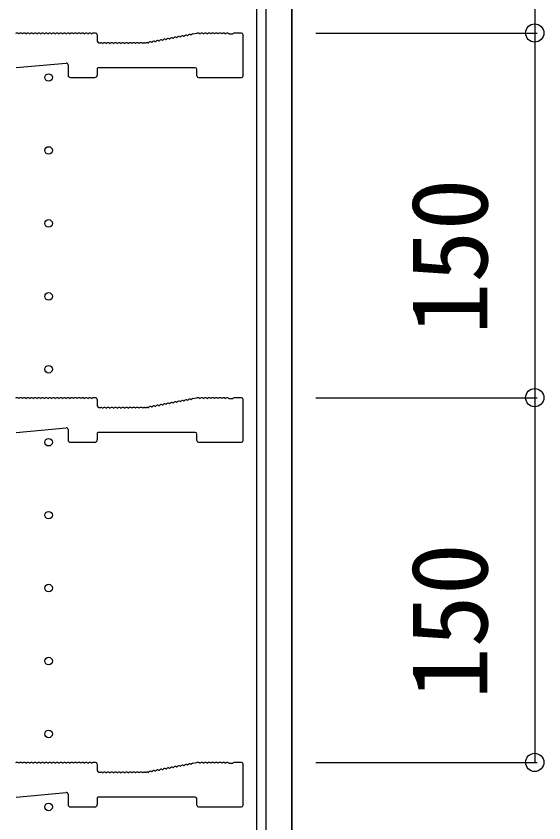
# Model space of a CAD drawing. Units: millimetres, scale not verified. Extents: x -2188 to 2188, y -3252 to 3239.
# Drawn here: x 638.1 to 855.2, y -838.4 to -506.6 of the extents above; entities that cross this region are included whole.
import ezdxf
from ezdxf.enums import TextEntityAlignment as Align

# ---------------------------------------------------------------- set-up
doc = ezdxf.new("R2010")
doc.units = ezdxf.units.MM
doc.header["$LTSCALE"] = 16
doc.layers.add('0-3_YKK_12', color=2, linetype='Continuous')
doc.layers.add('0-5_YKK_D', color=6, linetype='Continuous')
doc.styles.add('ＭＳ ゴシック', font='')
doc.styles.get('ＭＳ ゴシック').set_extended_font_data('MS Gothic')

msp = doc.modelspace()

# ---------------------------------------------------------------- linework, layer by layer
at = {"layer": '0-3_YKK_12'}
for p, q in [((751.5, -287.05), (751.5, -956.55)), ((670.8, -513.5), (670, -513.5)), ((671.5, -514.2), (671.5, -516.8)), ((710.86, -513.81), (712.44, -513.51)), ((713, -513.5), (712.57, -513.5)), ((725.75, -513.77), (727.25, -513.77)), ((730.8, -513.5), (728, -513.5)), ((731.5, -531.1), (731.5, -514.2)), ((672.2, -517.5), (673, -517.5)), ((691, -517.5), (691.43, -517.5)), ((691.56, -517.49), (691.71, -517.46)), ((638.14, -527.74), (658.74, -525.87)), ((659.5, -526.57), (659.5, -530.8)), ((671.5, -528.1), (671.5, -530.8)), ((711.8, -527.8), (671.8, -527.8)), ((712.5, -531.1), (712.5, -528.5)), ((660.5, -531.8), (670.5, -531.8)), ((713.2, -531.8), (730.8, -531.8)), ((670.8, -663.5), (670, -663.5)), ((710.86, -663.81), (712.44, -663.51)), ((713, -663.5), (712.57, -663.5)), ((730.8, -663.5), (728, -663.5)), ((671.5, -664.2), (671.5, -666.8)), ((725.75, -663.77), (727.25, -663.77)), ((731.5, -681.1), (731.5, -664.2)), ((672.2, -667.5), (673, -667.5)), ((691, -667.5), (691.43, -667.5)), ((691.56, -667.49), (691.71, -667.46)), ((638.14, -677.74), (658.74, -675.87)), ((659.5, -676.57), (659.5, -680.8)), ((671.5, -678.1), (671.5, -680.8)), ((711.8, -677.8), (671.8, -677.8)), ((712.5, -681.1), (712.5, -678.5)), ((660.5, -681.8), (670.5, -681.8)), ((713.2, -681.8), (730.8, -681.8)), ((670.8, -813.5), (670, -813.5)), ((671.5, -814.2), (671.5, -816.8)), ((710.86, -813.81), (712.44, -813.51)), ((713, -813.5), (712.57, -813.5)), ((725.75, -813.77), (727.25, -813.77)), ((730.8, -813.5), (728, -813.5)), ((731.5, -831.1), (731.5, -814.2)), ((672.2, -817.5), (673, -817.5)), ((691, -817.5), (691.43, -817.5)), ((691.56, -817.49), (691.71, -817.46)), ((638.14, -827.74), (658.74, -825.87)), ((659.5, -826.57), (659.5, -830.8)), ((671.5, -828.1), (671.5, -830.8)), ((711.8, -827.8), (671.8, -827.8)), ((712.5, -831.1), (712.5, -828.5)), ((660.5, -831.8), (670.5, -831.8)), ((713.2, -831.8), (730.8, -831.8))]:
    msp.add_line(p, q, dxfattribs=at)
for points in [[(421.5, -1011.8), (751.5, -1011.8), (751.5, -231.8), (421.5, -231.8)], [(737, -1000.55), (741, -1000.55), (741, -243.05), (737, -243.05)]]:
    msp.add_lwpolyline(points, close=True, dxfattribs=at)
for centre in [(651.5, -531.8), (651.5, -561.8), (651.5, -591.8), (651.5, -621.8), (651.5, -651.8), (651.5, -681.8), (651.5, -711.8), (651.5, -741.8), (651.5, -771.8), (651.5, -801.8), (651.5, -831.8)]:
    msp.add_circle(centre, 1.55, dxfattribs=at)
for centre, radius, start, end in [((638.5, -514.38), 0.88, 50.536, 129.464), ((639.25, -513.47), 0.3, 230.536, 309.464), ((640, -514.38), 0.88, 50.536, 129.464), ((640.75, -513.47), 0.3, 230.536, 309.464), ((641.5, -514.38), 0.88, 50.536, 129.464), ((642.25, -513.47), 0.3, 230.536, 309.464), ((643, -514.38), 0.88, 50.536, 129.464), ((643.75, -513.47), 0.3, 230.536, 309.464), ((644.5, -514.38), 0.88, 50.536, 129.464), ((645.25, -513.47), 0.3, 230.536, 309.464), ((646, -514.38), 0.88, 50.536, 129.464), ((646.75, -513.47), 0.3, 230.536, 309.464), ((647.5, -514.38), 0.88, 50.536, 129.464), ((648.25, -513.47), 0.3, 230.536, 309.464), ((649, -514.38), 0.88, 50.536, 129.464), ((649.75, -513.47), 0.3, 230.536, 309.464), ((650.5, -514.38), 0.88, 50.536, 129.464), ((651.25, -513.47), 0.3, 230.536, 309.464), ((652, -514.38), 0.88, 50.536, 129.464), ((652.75, -513.47), 0.3, 230.536, 309.464), ((653.5, -514.38), 0.88, 50.536, 129.464), ((654.25, -513.47), 0.3, 230.536, 309.464), ((655, -514.38), 0.88, 50.536, 129.464), ((655.75, -513.47), 0.3, 230.536, 309.464), ((656.5, -514.38), 0.88, 50.536, 129.464), ((657.25, -513.47), 0.3, 230.536, 309.464), ((658, -514.38), 0.88, 50.536, 129.464), ((658.75, -513.47), 0.3, 230.536, 309.464), ((659.5, -514.38), 0.88, 50.536, 129.464), ((660.25, -513.47), 0.3, 230.536, 309.464), ((661, -514.38), 0.88, 50.536, 129.464), ((661.75, -513.47), 0.3, 230.536, 309.464), ((662.5, -514.38), 0.88, 50.536, 129.464), ((663.25, -513.47), 0.3, 230.536, 309.464), ((664, -514.38), 0.88, 50.536, 129.464), ((664.75, -513.47), 0.3, 230.536, 309.464), ((665.5, -514.38), 0.88, 50.536, 129.464), ((666.25, -513.47), 0.3, 230.536, 309.464), ((667, -514.38), 0.88, 50.536, 129.464), ((667.75, -513.47), 0.3, 230.536, 309.464), ((668.5, -514.38), 0.88, 50.536, 129.464), ((669.25, -513.47), 0.3, 230.536, 309.464), ((670, -514.38), 0.88, 90, 129.464), ((670.8, -514.2), 0.7, 0, 90), ((709.55, -514.96), 0.88, 61.3203, 140.2483), ((710.12, -513.92), 0.3, 241.3203, 320.2483), ((711.03, -514.68), 0.88, 100.7843, 140.2483), ((712.57, -514.2), 0.7, 90, 100.7843), ((713, -514.38), 0.88, 50.536, 90), ((713.75, -513.47), 0.3, 230.536, 309.464), ((714.5, -514.38), 0.88, 50.536, 129.464), ((715.25, -513.47), 0.3, 230.536, 309.464), ((716, -514.38), 0.88, 50.536, 129.464), ((716.75, -513.47), 0.3, 230.536, 309.464), ((717.5, -514.38), 0.88, 50.536, 129.464), ((718.25, -513.47), 0.3, 230.536, 309.464), ((719, -514.38), 0.88, 50.536, 129.464), ((719.75, -513.47), 0.3, 230.536, 309.464), ((720.5, -514.38), 0.88, 50.536, 129.464), ((721.25, -513.47), 0.3, 230.536, 309.464), ((722, -514.38), 0.88, 50.536, 129.464), ((722.75, -513.47), 0.3, 230.536, 309.464), ((723.5, -514.38), 0.88, 50.536, 129.464), ((724.25, -513.47), 0.3, 230.536, 309.464), ((725, -514.38), 0.88, 50.4605, 129.464), ((725.75, -513.47), 0.3, 230.4606, 270), ((727.25, -513.47), 0.3, 270, 309.5394), ((728, -514.38), 0.88, 90, 129.5394), ((730.8, -514.2), 0.7, 0, 90), ((672.2, -516.8), 0.7, 180, 270), ((673, -518.38), 0.88, 50.536, 90), ((674.5, -518.38), 0.88, 50.536, 129.464), ((676, -518.38), 0.88, 50.536, 129.464), ((677.5, -518.38), 0.88, 50.536, 129.464), ((679, -518.38), 0.88, 50.536, 129.464), ((680.5, -518.38), 0.88, 50.536, 129.464), ((682, -518.38), 0.88, 50.536, 129.464), ((683.5, -518.38), 0.88, 50.536, 129.464), ((685, -518.38), 0.88, 50.536, 129.464), ((686.5, -518.38), 0.88, 50.536, 129.464), ((688, -518.38), 0.88, 50.536, 129.464), ((689.5, -518.38), 0.88, 50.536, 129.464), ((691, -518.38), 0.88, 90, 129.464), ((691.43, -516.8), 0.7, 270, 280.7843), ((691.87, -518.33), 0.88, 61.3203, 100.7843), ((692.44, -517.29), 0.3, 241.3203, 320.2483), ((693.34, -518.04), 0.88, 61.3203, 140.2483), ((693.91, -517.01), 0.3, 241.3203, 320.2483), ((694.82, -517.76), 0.88, 61.3203, 140.2483), ((695.38, -516.73), 0.3, 241.3203, 320.2483), ((696.29, -517.48), 0.88, 61.3203, 140.2483), ((696.86, -516.45), 0.3, 241.3203, 320.2483), ((697.77, -517.2), 0.88, 61.3203, 140.2483), ((698.33, -516.17), 0.3, 241.3203, 320.2483), ((699.24, -516.92), 0.88, 61.3203, 140.2483), ((699.81, -515.89), 0.3, 241.3203, 320.2483), ((700.71, -516.64), 0.88, 61.3203, 140.2483), ((701.28, -515.61), 0.3, 241.3203, 320.2483), ((702.19, -516.36), 0.88, 61.3203, 140.2483), ((702.75, -515.33), 0.3, 241.3203, 320.2483), ((703.66, -516.08), 0.88, 61.3203, 140.2483), ((704.23, -515.04), 0.3, 241.3203, 320.2483), ((705.13, -515.8), 0.88, 61.3203, 140.2483), ((705.7, -514.76), 0.3, 241.3203, 320.2483), ((706.61, -515.52), 0.88, 61.3203, 140.2483), ((707.17, -514.48), 0.3, 241.3203, 320.2483), ((708.08, -515.24), 0.88, 61.3203, 140.2483), ((708.65, -514.2), 0.3, 241.3203, 320.2483), ((673.75, -517.47), 0.3, 230.536, 309.464), ((675.25, -517.47), 0.3, 230.536, 309.464), ((676.75, -517.47), 0.3, 230.536, 309.464), ((678.25, -517.47), 0.3, 230.536, 309.464), ((679.75, -517.47), 0.3, 230.536, 309.464), ((681.25, -517.47), 0.3, 230.536, 309.464), ((682.75, -517.47), 0.3, 230.536, 309.464), ((684.25, -517.47), 0.3, 230.536, 309.464), ((685.75, -517.47), 0.3, 230.536, 309.464), ((687.25, -517.47), 0.3, 230.536, 309.464), ((688.75, -517.47), 0.3, 230.536, 309.464), ((690.25, -517.47), 0.3, 230.536, 309.464), ((658.8, -526.57), 0.7, 0, 95.1944), ((660.5, -530.8), 1, 180, 270), ((670.5, -530.8), 1, 270, 0), ((671.8, -528.1), 0.3, 90, 180), ((711.8, -528.5), 0.7, 0, 90), ((713.2, -531.1), 0.7, 180, 270), ((730.8, -531.1), 0.7, 270, 0), ((638.5, -664.38), 0.88, 50.536, 129.464), ((640, -664.38), 0.88, 50.536, 129.464), ((641.5, -664.38), 0.88, 50.536, 129.464), ((643, -664.38), 0.88, 50.536, 129.464), ((644.5, -664.38), 0.88, 50.536, 129.464), ((646, -664.38), 0.88, 50.536, 129.464), ((647.5, -664.38), 0.88, 50.536, 129.464), ((649, -664.38), 0.88, 50.536, 129.464), ((650.5, -664.38), 0.88, 50.536, 129.464), ((652, -664.38), 0.88, 50.536, 129.464), ((653.5, -664.38), 0.88, 50.536, 129.464), ((655, -664.38), 0.88, 50.536, 129.464), ((656.5, -664.38), 0.88, 50.536, 129.464), ((658, -664.38), 0.88, 50.536, 129.464), ((659.5, -664.38), 0.88, 50.536, 129.464), ((661, -664.38), 0.88, 50.536, 129.464), ((662.5, -664.38), 0.88, 50.536, 129.464), ((664, -664.38), 0.88, 50.536, 129.464), ((665.5, -664.38), 0.88, 50.536, 129.464), ((667, -664.38), 0.88, 50.536, 129.464), ((668.5, -664.38), 0.88, 50.536, 129.464), ((670, -664.38), 0.88, 90, 129.464), ((670.8, -664.2), 0.7, 0, 90), ((712.57, -664.2), 0.7, 90, 100.7843), ((713, -664.38), 0.88, 50.536, 90), ((714.5, -664.38), 0.88, 50.536, 129.464), ((716, -664.38), 0.88, 50.536, 129.464), ((717.5, -664.38), 0.88, 50.536, 129.464), ((719, -664.38), 0.88, 50.536, 129.464), ((720.5, -664.38), 0.88, 50.536, 129.464), ((722, -664.38), 0.88, 50.536, 129.464), ((723.5, -664.38), 0.88, 50.536, 129.464), ((725, -664.38), 0.88, 50.4605, 129.464), ((728, -664.38), 0.88, 90, 129.5394), ((730.8, -664.2), 0.7, 0, 90), ((639.25, -663.47), 0.3, 230.536, 309.464), ((640.75, -663.47), 0.3, 230.536, 309.464), ((642.25, -663.47), 0.3, 230.536, 309.464), ((643.75, -663.47), 0.3, 230.536, 309.464), ((645.25, -663.47), 0.3, 230.536, 309.464), ((646.75, -663.47), 0.3, 230.536, 309.464), ((648.25, -663.47), 0.3, 230.536, 309.464), ((649.75, -663.47), 0.3, 230.536, 309.464), ((651.25, -663.47), 0.3, 230.536, 309.464), ((652.75, -663.47), 0.3, 230.536, 309.464), ((654.25, -663.47), 0.3, 230.536, 309.464), ((655.75, -663.47), 0.3, 230.536, 309.464), ((657.25, -663.47), 0.3, 230.536, 309.464), ((658.75, -663.47), 0.3, 230.536, 309.464), ((660.25, -663.47), 0.3, 230.536, 309.464), ((661.75, -663.47), 0.3, 230.536, 309.464), ((663.25, -663.47), 0.3, 230.536, 309.464), ((664.75, -663.47), 0.3, 230.536, 309.464), ((666.25, -663.47), 0.3, 230.536, 309.464), ((667.75, -663.47), 0.3, 230.536, 309.464), ((669.25, -663.47), 0.3, 230.536, 309.464), ((672.2, -666.8), 0.7, 180, 270), ((694.82, -667.76), 0.88, 61.3203, 140.2483), ((695.38, -666.73), 0.3, 241.3203, 320.2483), ((696.29, -667.48), 0.88, 61.3203, 140.2483), ((696.86, -666.45), 0.3, 241.3203, 320.2483), ((697.77, -667.2), 0.88, 61.3203, 140.2483), ((698.33, -666.17), 0.3, 241.3203, 320.2483), ((699.24, -666.92), 0.88, 61.3203, 140.2483), ((699.81, -665.89), 0.3, 241.3203, 320.2483), ((700.71, -666.64), 0.88, 61.3203, 140.2483), ((701.28, -665.61), 0.3, 241.3203, 320.2483), ((702.19, -666.36), 0.88, 61.3203, 140.2483), ((702.75, -665.33), 0.3, 241.3203, 320.2483), ((703.66, -666.08), 0.88, 61.3203, 140.2483), ((704.23, -665.04), 0.3, 241.3203, 320.2483), ((705.13, -665.8), 0.88, 61.3203, 140.2483), ((705.7, -664.76), 0.3, 241.3203, 320.2483), ((706.61, -665.52), 0.88, 61.3203, 140.2483), ((707.17, -664.48), 0.3, 241.3203, 320.2483), ((708.08, -665.24), 0.88, 61.3203, 140.2483), ((708.65, -664.2), 0.3, 241.3203, 320.2483), ((709.55, -664.96), 0.88, 61.3203, 140.2483), ((710.12, -663.92), 0.3, 241.3203, 320.2483), ((711.03, -664.68), 0.88, 100.7843, 140.2483), ((713.75, -663.47), 0.3, 230.536, 309.464), ((715.25, -663.47), 0.3, 230.536, 309.464), ((716.75, -663.47), 0.3, 230.536, 309.464), ((718.25, -663.47), 0.3, 230.536, 309.464), ((719.75, -663.47), 0.3, 230.536, 309.464), ((721.25, -663.47), 0.3, 230.536, 309.464), ((722.75, -663.47), 0.3, 230.536, 309.464), ((724.25, -663.47), 0.3, 230.536, 309.464), ((725.75, -663.47), 0.3, 230.4606, 270), ((727.25, -663.47), 0.3, 270, 309.5394), ((673, -668.38), 0.88, 50.536, 90), ((673.75, -667.47), 0.3, 230.536, 309.464), ((674.5, -668.38), 0.88, 50.536, 129.464), ((675.25, -667.47), 0.3, 230.536, 309.464), ((676, -668.38), 0.88, 50.536, 129.464), ((676.75, -667.47), 0.3, 230.536, 309.464), ((677.5, -668.38), 0.88, 50.536, 129.464), ((678.25, -667.47), 0.3, 230.536, 309.464), ((679, -668.38), 0.88, 50.536, 129.464), ((679.75, -667.47), 0.3, 230.536, 309.464), ((680.5, -668.38), 0.88, 50.536, 129.464), ((681.25, -667.47), 0.3, 230.536, 309.464), ((682, -668.38), 0.88, 50.536, 129.464), ((682.75, -667.47), 0.3, 230.536, 309.464), ((683.5, -668.38), 0.88, 50.536, 129.464), ((684.25, -667.47), 0.3, 230.536, 309.464), ((685, -668.38), 0.88, 50.536, 129.464), ((685.75, -667.47), 0.3, 230.536, 309.464), ((686.5, -668.38), 0.88, 50.536, 129.464), ((687.25, -667.47), 0.3, 230.536, 309.464), ((688, -668.38), 0.88, 50.536, 129.464), ((688.75, -667.47), 0.3, 230.536, 309.464), ((689.5, -668.38), 0.88, 50.536, 129.464), ((690.25, -667.47), 0.3, 230.536, 309.464), ((691, -668.38), 0.88, 90, 129.464), ((691.43, -666.8), 0.7, 270, 280.7843), ((691.87, -668.33), 0.88, 61.3203, 100.7843), ((692.44, -667.29), 0.3, 241.3203, 320.2483), ((693.34, -668.04), 0.88, 61.3203, 140.2483), ((693.91, -667.01), 0.3, 241.3203, 320.2483), ((658.8, -676.57), 0.7, 0, 95.1944), ((671.8, -678.1), 0.3, 90, 180), ((711.8, -678.5), 0.7, 0, 90), ((660.5, -680.8), 1, 180, 270), ((670.5, -680.8), 1, 270, 0), ((713.2, -681.1), 0.7, 180, 270), ((730.8, -681.1), 0.7, 270, 0), ((638.5, -814.38), 0.88, 50.536, 129.464), ((639.25, -813.47), 0.3, 230.536, 309.464), ((640, -814.38), 0.88, 50.536, 129.464), ((640.75, -813.47), 0.3, 230.536, 309.464), ((641.5, -814.38), 0.88, 50.536, 129.464), ((642.25, -813.47), 0.3, 230.536, 309.464), ((643, -814.38), 0.88, 50.536, 129.464), ((643.75, -813.47), 0.3, 230.536, 309.464), ((644.5, -814.38), 0.88, 50.536, 129.464), ((645.25, -813.47), 0.3, 230.536, 309.464), ((646, -814.38), 0.88, 50.536, 129.464), ((646.75, -813.47), 0.3, 230.536, 309.464), ((647.5, -814.38), 0.88, 50.536, 129.464), ((648.25, -813.47), 0.3, 230.536, 309.464), ((649, -814.38), 0.88, 50.536, 129.464), ((649.75, -813.47), 0.3, 230.536, 309.464), ((650.5, -814.38), 0.88, 50.536, 129.464), ((651.25, -813.47), 0.3, 230.536, 309.464), ((652, -814.38), 0.88, 50.536, 129.464), ((652.75, -813.47), 0.3, 230.536, 309.464), ((653.5, -814.38), 0.88, 50.536, 129.464), ((654.25, -813.47), 0.3, 230.536, 309.464), ((655, -814.38), 0.88, 50.536, 129.464), ((655.75, -813.47), 0.3, 230.536, 309.464), ((656.5, -814.38), 0.88, 50.536, 129.464), ((657.25, -813.47), 0.3, 230.536, 309.464), ((658, -814.38), 0.88, 50.536, 129.464), ((658.75, -813.47), 0.3, 230.536, 309.464), ((659.5, -814.38), 0.88, 50.536, 129.464), ((660.25, -813.47), 0.3, 230.536, 309.464), ((661, -814.38), 0.88, 50.536, 129.464), ((661.75, -813.47), 0.3, 230.536, 309.464), ((662.5, -814.38), 0.88, 50.536, 129.464), ((663.25, -813.47), 0.3, 230.536, 309.464), ((664, -814.38), 0.88, 50.536, 129.464), ((664.75, -813.47), 0.3, 230.536, 309.464), ((665.5, -814.38), 0.88, 50.536, 129.464), ((666.25, -813.47), 0.3, 230.536, 309.464), ((667, -814.38), 0.88, 50.536, 129.464), ((667.75, -813.47), 0.3, 230.536, 309.464), ((668.5, -814.38), 0.88, 50.536, 129.464), ((669.25, -813.47), 0.3, 230.536, 309.464), ((670, -814.38), 0.88, 90, 129.464), ((670.8, -814.2), 0.7, 0, 90), ((699.24, -816.92), 0.88, 61.3203, 140.2483), ((699.81, -815.89), 0.3, 241.3203, 320.2483), ((700.71, -816.64), 0.88, 61.3203, 140.2483), ((701.28, -815.61), 0.3, 241.3203, 320.2483), ((702.19, -816.36), 0.88, 61.3203, 140.2483), ((702.75, -815.33), 0.3, 241.3203, 320.2483), ((703.66, -816.08), 0.88, 61.3203, 140.2483), ((704.23, -815.04), 0.3, 241.3203, 320.2483), ((705.13, -815.8), 0.88, 61.3203, 140.2483), ((705.7, -814.76), 0.3, 241.3203, 320.2483), ((706.61, -815.52), 0.88, 61.3203, 140.2483), ((707.17, -814.48), 0.3, 241.3203, 320.2483), ((708.08, -815.24), 0.88, 61.3203, 140.2483), ((708.65, -814.2), 0.3, 241.3203, 320.2483), ((709.55, -814.96), 0.88, 61.3203, 140.2483), ((710.12, -813.92), 0.3, 241.3203, 320.2483), ((711.03, -814.68), 0.88, 100.7843, 140.2483), ((712.57, -814.2), 0.7, 90, 100.7843), ((713, -814.38), 0.88, 50.536, 90), ((713.75, -813.47), 0.3, 230.536, 309.464), ((714.5, -814.38), 0.88, 50.536, 129.464), ((715.25, -813.47), 0.3, 230.536, 309.464), ((716, -814.38), 0.88, 50.536, 129.464), ((716.75, -813.47), 0.3, 230.536, 309.464), ((717.5, -814.38), 0.88, 50.536, 129.464), ((718.25, -813.47), 0.3, 230.536, 309.464), ((719, -814.38), 0.88, 50.536, 129.464), ((719.75, -813.47), 0.3, 230.536, 309.464), ((720.5, -814.38), 0.88, 50.536, 129.464), ((721.25, -813.47), 0.3, 230.536, 309.464), ((722, -814.38), 0.88, 50.536, 129.464), ((722.75, -813.47), 0.3, 230.536, 309.464), ((723.5, -814.38), 0.88, 50.536, 129.464), ((724.25, -813.47), 0.3, 230.536, 309.464), ((725, -814.38), 0.88, 50.4605, 129.464), ((725.75, -813.47), 0.3, 230.4606, 270), ((727.25, -813.47), 0.3, 270, 309.5394), ((728, -814.38), 0.88, 90, 129.5394), ((730.8, -814.2), 0.7, 0, 90), ((672.2, -816.8), 0.7, 180, 270), ((673, -818.38), 0.88, 50.536, 90), ((673.75, -817.47), 0.3, 230.536, 309.464), ((674.5, -818.38), 0.88, 50.536, 129.464), ((675.25, -817.47), 0.3, 230.536, 309.464), ((676, -818.38), 0.88, 50.536, 129.464), ((676.75, -817.47), 0.3, 230.536, 309.464), ((677.5, -818.38), 0.88, 50.536, 129.464), ((678.25, -817.47), 0.3, 230.536, 309.464), ((679, -818.38), 0.88, 50.536, 129.464), ((679.75, -817.47), 0.3, 230.536, 309.464), ((680.5, -818.38), 0.88, 50.536, 129.464), ((681.25, -817.47), 0.3, 230.536, 309.464), ((682, -818.38), 0.88, 50.536, 129.464), ((682.75, -817.47), 0.3, 230.536, 309.464), ((683.5, -818.38), 0.88, 50.536, 129.464), ((684.25, -817.47), 0.3, 230.536, 309.464), ((685, -818.38), 0.88, 50.536, 129.464), ((685.75, -817.47), 0.3, 230.536, 309.464), ((686.5, -818.38), 0.88, 50.536, 129.464), ((687.25, -817.47), 0.3, 230.536, 309.464), ((688, -818.38), 0.88, 50.536, 129.464), ((688.75, -817.47), 0.3, 230.536, 309.464), ((689.5, -818.38), 0.88, 50.536, 129.464), ((690.25, -817.47), 0.3, 230.536, 309.464), ((691, -818.38), 0.88, 90, 129.464), ((691.43, -816.8), 0.7, 270, 280.7843), ((691.87, -818.33), 0.88, 61.3203, 100.7843), ((692.44, -817.29), 0.3, 241.3203, 320.2483), ((693.34, -818.04), 0.88, 61.3203, 140.2483), ((693.91, -817.01), 0.3, 241.3203, 320.2483), ((694.82, -817.76), 0.88, 61.3203, 140.2483), ((695.38, -816.73), 0.3, 241.3203, 320.2483), ((696.29, -817.48), 0.88, 61.3203, 140.2483), ((696.86, -816.45), 0.3, 241.3203, 320.2483), ((697.77, -817.2), 0.88, 61.3203, 140.2483), ((698.33, -816.17), 0.3, 241.3203, 320.2483), ((658.8, -826.57), 0.7, 0, 95.1944), ((671.8, -828.1), 0.3, 90, 180), ((711.8, -828.5), 0.7, 0, 90), ((660.5, -830.8), 1, 180, 270), ((670.5, -830.8), 1, 270, 0), ((713.2, -831.1), 0.7, 180, 270), ((730.8, -831.1), 0.7, 270, 0)]:
    msp.add_arc(centre, radius, start, end, dxfattribs=at)
at = {"layer": '0-5_YKK_D'}
for p, q in [((851.5, -363.5), (851.5, -513.5)), ((761.5, -513.5), (852.5, -513.5)), ((761.5, -513.5), (852.5, -513.5)), ((851.5, -513.5), (851.5, -663.5)), ((761.5, -663.5), (852.5, -663.5)), ((761.5, -663.5), (852.5, -663.5)), ((851.5, -663.5), (851.5, -813.5)), ((761.5, -813.5), (852.5, -813.5))]:
    msp.add_line(p, q, dxfattribs=at)
for centre in [(851.5, -513.5), (851.5, -513.5), (851.5, -663.5), (851.5, -663.5), (851.5, -813.5)]:
    msp.add_circle(centre, 3.75, dxfattribs=at)

# ---------------------------------------------------------------- texts
at = {"layer": '0-5_YKK_D', "style": 'ＭＳ ゴシック'}
for p in [(841.5, -637.61), (841.5, -787.61)]:
    msp.add_text('150', height=31.52, rotation=90, dxfattribs=at).set_placement(p, align=Align.BOTTOM_LEFT)

doc.saveas('drawing.dxf')
